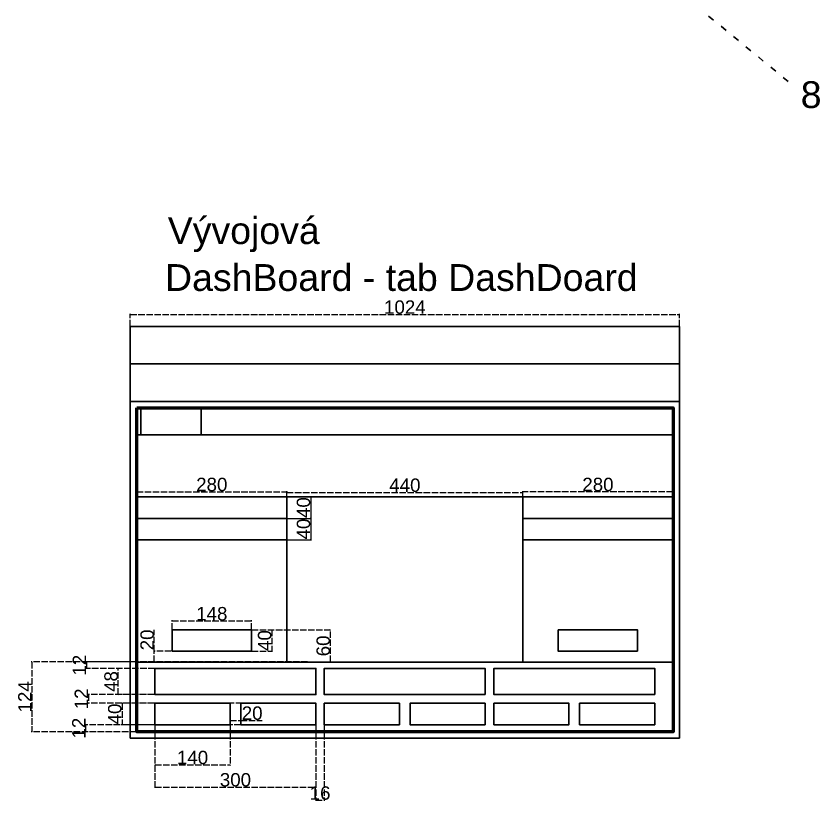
# Model space of a CAD drawing. Header units: millimetres. Extents: x 368 to 21415, y -5781 to 3895.
# Drawn here: x 1492 to 2991, y -94 to 1372 of the extents above; entities that cross this region are included whole.
import ezdxf

# ---------------------------------------------------------------- set-up
doc = ezdxf.new("R2010")
doc.units = ezdxf.units.MM
doc.linetypes.add('ACAD_ISO02W100', pattern=[15, 12, -3])
doc.linetypes.add('ACAD_ISO03W100', pattern=[30, 12, -18])
for name, color, linetype in [('Layer4', 90, 'Continuous'), ('Layer6', 130, 'Continuous'), ('Layer8', 201, 'Continuous')]:
    doc.layers.add(name, color=color, linetype=linetype)
doc.styles.add('Annotative', font='arial.ttf')
doc.styles.get("Standard").update_dxf_attribs({"font": 'arial.ttf'})
doc.dimstyles.new('ISO-25', dxfattribs={"dimtxt": 25, "dimasz": 2.5, "dimexe": 1.25, "dimexo": 0.625, "dimtad": 1, "dimtxsty": 'Standard', "dimblk": 'ARCHTICK', "dimcen": 2.5, "dimadec": 0, "dimazin": 0, "dimtfac": 1, "dimtmove": 0, "dimatfit": 3, "dimldrblk": 'ARCHTICK', "dimfxl": 1, "dimarcsym": 0})

# ---------------------------------------------------------------- blocks, each defined once
blk = doc.blocks.new('_ArchTick')
at = {"color": 0, "linetype": 'ByBlock', "lineweight": 30, "const_width": 0.15}
blk.add_lwpolyline([(-0.5, -0.5), (0.5, 0.5)], dxfattribs=at)
blk = doc.blocks.new('*D29')
at = {"layer": 'Defpoints', "color": 0, "linetype": 'ACAD_ISO02W100', "transparency": 16777216}
for p in [(2729.3, 815.4), (1705.3, 792.9), (2729.3, 792.9)]:
    blk.add_point(p, dxfattribs=at)
at = {"layer": 'Layer8', "color": 0, "linetype": 'ACAD_ISO02W100', "lineweight": -2, "transparency": 16777216}
for p, q in [((1705.3, 793.5), (1705.3, 816.7)), ((1705.3, 815.4), (2729.3, 815.4)), ((2729.3, 793.5), (2729.3, 816.7))]:
    blk.add_line(p, q, dxfattribs=at)
at = {"layer": 'Layer8', "color": 0, "linetype": 'ACAD_ISO02W100', "lineweight": -2, "transparency": 16777216, "xscale": 2.5, "yscale": 2.5, "zscale": 2.5, "rotation": 180}
blk.add_blockref('_ArchTick', (1705.3, 815.4), dxfattribs=at)
at = {"layer": 'Layer8', "color": 0, "linetype": 'ACAD_ISO02W100', "lineweight": -2, "transparency": 16777216, "xscale": 2.5, "yscale": 2.5, "zscale": 2.5}
blk.add_blockref('_ArchTick', (2729.3, 815.4), dxfattribs=at)
at = {"layer": 'Layer8', "color": 0, "linetype": 'ACAD_ISO02W100', "transparency": 16777216, "insert": (2217.3, 828.8), "char_height": 25, "attachment_point": 5}
blk.add_mtext('1024', dxfattribs=at)
blk = doc.blocks.new('*D26')
at = {"layer": 'Defpoints', "color": 0, "linetype": 'ACAD_ISO02W100', "transparency": 16777216}
for p in [(1997.3, 484.5), (1717.3, 474.9), (1997.3, 474.9)]:
    blk.add_point(p, dxfattribs=at)
at = {"layer": 'Layer8', "color": 0, "linetype": 'ACAD_ISO02W100', "lineweight": -2, "transparency": 16777216}
for p, q in [((1717.3, 475.5), (1717.3, 485.8)), ((1717.3, 484.5), (1997.3, 484.5)), ((1997.3, 475.5), (1997.3, 485.8))]:
    blk.add_line(p, q, dxfattribs=at)
at = {"layer": 'Layer8', "color": 0, "linetype": 'ACAD_ISO02W100', "lineweight": -2, "transparency": 16777216, "xscale": 2.5, "yscale": 2.5, "zscale": 2.5, "rotation": 180}
blk.add_blockref('_ArchTick', (1717.3, 484.5), dxfattribs=at)
at = {"layer": 'Layer8', "color": 0, "linetype": 'ACAD_ISO02W100', "lineweight": -2, "transparency": 16777216, "xscale": 2.5, "yscale": 2.5, "zscale": 2.5}
blk.add_blockref('_ArchTick', (1997.3, 484.5), dxfattribs=at)
at = {"layer": 'Layer8', "color": 0, "linetype": 'ACAD_ISO02W100', "transparency": 16777216, "insert": (1857.3, 497.9), "char_height": 25, "attachment_point": 5}
blk.add_mtext('280', dxfattribs=at)
blk = doc.blocks.new('*D27')
at = {"layer": 'Defpoints', "color": 0, "linetype": 'ACAD_ISO02W100', "transparency": 16777216}
for p in [(2437.3, 483.3), (1997.3, 474.9), (2437.3, 474.9)]:
    blk.add_point(p, dxfattribs=at)
at = {"layer": 'Layer8', "color": 0, "linetype": 'ACAD_ISO02W100', "lineweight": -2, "transparency": 16777216}
for p, q in [((1997.3, 475.5), (1997.3, 484.5)), ((1997.3, 483.3), (2437.3, 483.3)), ((2437.3, 475.5), (2437.3, 484.5))]:
    blk.add_line(p, q, dxfattribs=at)
at = {"layer": 'Layer8', "color": 0, "linetype": 'ACAD_ISO02W100', "lineweight": -2, "transparency": 16777216, "xscale": 2.5, "yscale": 2.5, "zscale": 2.5, "rotation": 180}
blk.add_blockref('_ArchTick', (1997.3, 483.3), dxfattribs=at)
at = {"layer": 'Layer8', "color": 0, "linetype": 'ACAD_ISO02W100', "lineweight": -2, "transparency": 16777216, "xscale": 2.5, "yscale": 2.5, "zscale": 2.5}
blk.add_blockref('_ArchTick', (2437.3, 483.3), dxfattribs=at)
at = {"layer": 'Layer8', "color": 0, "linetype": 'ACAD_ISO02W100', "transparency": 16777216, "insert": (2217.3, 496.6), "char_height": 25, "attachment_point": 5}
blk.add_mtext('440', dxfattribs=at)
blk = doc.blocks.new('*D28')
at = {"layer": 'Defpoints', "color": 0, "linetype": 'ACAD_ISO02W100', "transparency": 16777216}
for p in [(2437.3, 484.5), (2437.3, 474.9), (2717.3, 474.9)]:
    blk.add_point(p, dxfattribs=at)
at = {"layer": 'Layer8', "color": 0, "linetype": 'ACAD_ISO02W100', "lineweight": -2, "transparency": 16777216}
for p, q in [((2437.3, 475.5), (2437.3, 485.8)), ((2717.3, 484.5), (2437.3, 484.5)), ((2717.3, 475.5), (2717.3, 485.8))]:
    blk.add_line(p, q, dxfattribs=at)
at = {"layer": 'Layer8', "color": 0, "linetype": 'ACAD_ISO02W100', "lineweight": -2, "transparency": 16777216, "xscale": 2.5, "yscale": 2.5, "zscale": 2.5, "rotation": 180}
blk.add_blockref('_ArchTick', (2437.3, 484.5), dxfattribs=at)
at = {"layer": 'Layer8', "color": 0, "linetype": 'ACAD_ISO02W100', "lineweight": -2, "transparency": 16777216, "xscale": 2.5, "yscale": 2.5, "zscale": 2.5}
blk.add_blockref('_ArchTick', (2717.3, 484.5), dxfattribs=at)
at = {"layer": 'Layer8', "color": 0, "linetype": 'ACAD_ISO02W100', "transparency": 16777216, "insert": (2577.3, 497.9), "char_height": 25, "attachment_point": 5}
blk.add_mtext('280', dxfattribs=at)
blk = doc.blocks.new('*D30')
at = {"color": 0, "linetype": 'ACAD_ISO02W100', "lineweight": -2, "transparency": 16777216}
for p, q in [((1716.7, 166.9), (1520.7, 166.9)), ((1521.9, 166.9), (1521.9, 36.9)), ((1716.7, 36.9), (1520.7, 36.9))]:
    blk.add_line(p, q, dxfattribs=at)
at = {"layer": 'Defpoints', "color": 0, "linetype": 'ACAD_ISO02W100', "transparency": 16777216}
for p in [(1717.3, 166.9), (1521.9, 36.9), (1717.3, 36.9)]:
    blk.add_point(p, dxfattribs=at)
at = {"color": 0, "linetype": 'ACAD_ISO02W100', "lineweight": -2, "transparency": 16777216, "xscale": 2.5, "yscale": 2.5, "zscale": 2.5}
for p, rotation in [((1521.9, 166.9), 90), ((1521.9, 36.9), 270)]:
    blk.add_blockref('_ArchTick', p, dxfattribs=dict(at, rotation=rotation))
at = {"color": 0, "linetype": 'ACAD_ISO02W100', "transparency": 16777216, "insert": (1508.8, 101.9), "char_height": 25, "attachment_point": 5, "rotation": 90}
blk.add_mtext('124', dxfattribs=at)
blk = doc.blocks.new('*D31')
at = {"color": 0, "linetype": 'ACAD_ISO02W100', "lineweight": -2, "transparency": 16777216}
for p, q in [((1750.8, 89.9), (1688.6, 89.9)), ((1689.9, 89.9), (1689.9, 49.9)), ((1750.8, 49.9), (1688.6, 49.9))]:
    blk.add_line(p, q, dxfattribs=at)
at = {"layer": 'Defpoints', "color": 0, "linetype": 'ACAD_ISO02W100', "transparency": 16777216}
for p in [(1751.4, 89.9), (1689.9, 49.9), (1751.4, 49.9)]:
    blk.add_point(p, dxfattribs=at)
at = {"color": 0, "linetype": 'ACAD_ISO02W100', "lineweight": -2, "transparency": 16777216, "xscale": 2.5, "yscale": 2.5, "zscale": 2.5}
for p, rotation in [((1689.9, 89.9), 90), ((1689.9, 49.9), 270)]:
    blk.add_blockref('_ArchTick', p, dxfattribs=dict(at, rotation=rotation))
at = {"color": 0, "linetype": 'ACAD_ISO02W100', "transparency": 16777216, "insert": (1676.5, 69.9), "char_height": 25, "attachment_point": 5, "rotation": 90}
blk.add_mtext('40', dxfattribs=at)
blk = doc.blocks.new('*D32')
at = {"color": 0, "linetype": 'ACAD_ISO02W100', "lineweight": -2, "transparency": 16777216}
for p, q in [((1750.8, 154.9), (1681.8, 154.9)), ((1683, 106.2), (1683, 154.9)), ((1750.8, 106.2), (1681.8, 106.2))]:
    blk.add_line(p, q, dxfattribs=at)
at = {"layer": 'Defpoints', "color": 0, "linetype": 'ACAD_ISO02W100', "transparency": 16777216}
for p in [(1683, 154.9), (1751.4, 154.9), (1751.4, 106.2)]:
    blk.add_point(p, dxfattribs=at)
at = {"color": 0, "linetype": 'ACAD_ISO02W100', "lineweight": -2, "transparency": 16777216, "xscale": 2.5, "yscale": 2.5, "zscale": 2.5}
for p, rotation in [((1683, 154.9), 90), ((1683, 106.2), 270)]:
    blk.add_blockref('_ArchTick', p, dxfattribs=dict(at, rotation=rotation))
at = {"color": 0, "linetype": 'ACAD_ISO02W100', "transparency": 16777216, "insert": (1669.6, 130.5), "char_height": 25, "attachment_point": 5, "rotation": 90}
blk.add_mtext('48', dxfattribs=at)
blk = doc.blocks.new('*D33')
at = {"color": 0, "linetype": 'ACAD_ISO02W100', "lineweight": -2, "transparency": 16777216}
for p, q in [((1751.4, 49.3), (1751.4, -26)), ((1891.4, 49.3), (1891.4, -26)), ((1751.4, -24.7), (1891.4, -24.7))]:
    blk.add_line(p, q, dxfattribs=at)
at = {"layer": 'Defpoints', "color": 0, "linetype": 'ACAD_ISO02W100', "transparency": 16777216}
for p in [(1751.4, 49.9), (1891.4, 49.9), (1891.4, -24.7)]:
    blk.add_point(p, dxfattribs=at)
at = {"color": 0, "linetype": 'ACAD_ISO02W100', "lineweight": -2, "transparency": 16777216, "xscale": 2.5, "yscale": 2.5, "zscale": 2.5, "rotation": 180}
blk.add_blockref('_ArchTick', (1751.4, -24.7), dxfattribs=at)
at = {"color": 0, "linetype": 'ACAD_ISO02W100', "lineweight": -2, "transparency": 16777216, "xscale": 2.5, "yscale": 2.5, "zscale": 2.5}
blk.add_blockref('_ArchTick', (1891.4, -24.7), dxfattribs=at)
at = {"color": 0, "linetype": 'ACAD_ISO02W100', "transparency": 16777216, "insert": (1821.4, -11.4), "char_height": 25, "attachment_point": 5}
blk.add_mtext('140', dxfattribs=at)
blk = doc.blocks.new('*D34')
at = {"color": 0, "linetype": 'ACAD_ISO02W100', "lineweight": -2, "transparency": 16777216}
for p, q in [((1751.4, 49.3), (1751.4, -67.6)), ((2051.4, 49.3), (2051.4, -67.6)), ((1751.4, -66.3), (2051.4, -66.3))]:
    blk.add_line(p, q, dxfattribs=at)
at = {"layer": 'Defpoints', "color": 0, "linetype": 'ACAD_ISO02W100', "transparency": 16777216}
for p in [(1751.4, 49.9), (2051.4, 49.9), (2051.4, -66.3)]:
    blk.add_point(p, dxfattribs=at)
at = {"color": 0, "linetype": 'ACAD_ISO02W100', "lineweight": -2, "transparency": 16777216, "xscale": 2.5, "yscale": 2.5, "zscale": 2.5, "rotation": 180}
blk.add_blockref('_ArchTick', (1751.4, -66.3), dxfattribs=at)
at = {"color": 0, "linetype": 'ACAD_ISO02W100', "lineweight": -2, "transparency": 16777216, "xscale": 2.5, "yscale": 2.5, "zscale": 2.5}
blk.add_blockref('_ArchTick', (2051.4, -66.3), dxfattribs=at)
at = {"color": 0, "linetype": 'ACAD_ISO02W100', "transparency": 16777216, "insert": (1901.4, -53), "char_height": 25, "attachment_point": 5}
blk.add_mtext('300', dxfattribs=at)
blk = doc.blocks.new('*D35')
at = {"color": 0, "linetype": 'ACAD_ISO02W100', "lineweight": -2, "transparency": 16777216}
for p, q in [((1891.4, 69.3), (1891.4, 56.7)), ((1911.4, 69.3), (1911.4, 56.7)), ((1891.4, 58), (1911.4, 58)), ((1911.4, 58), (1951.3, 58))]:
    blk.add_line(p, q, dxfattribs=at)
at = {"layer": 'Defpoints', "color": 0, "linetype": 'ACAD_ISO02W100', "transparency": 16777216}
for p in [(1891.4, 69.9), (1911.4, 69.9), (1911.4, 58)]:
    blk.add_point(p, dxfattribs=at)
at = {"color": 0, "linetype": 'ACAD_ISO02W100', "lineweight": -2, "transparency": 16777216, "xscale": 2.5, "yscale": 2.5, "zscale": 2.5, "rotation": 180}
blk.add_blockref('_ArchTick', (1891.4, 58), dxfattribs=at)
at = {"color": 0, "linetype": 'ACAD_ISO02W100', "lineweight": -2, "transparency": 16777216, "xscale": 2.5, "yscale": 2.5, "zscale": 2.5}
blk.add_blockref('_ArchTick', (1911.4, 58), dxfattribs=at)
at = {"color": 0, "linetype": 'ACAD_ISO02W100', "transparency": 16777216, "insert": (1932.6, 71.3), "char_height": 25, "attachment_point": 5}
blk.add_mtext('20', dxfattribs=at)
blk = doc.blocks.new('*D36')
at = {"color": 0, "linetype": 'ACAD_ISO02W100', "lineweight": -2, "transparency": 16777216}
for p, q in [((2035.9, 166.9), (1622.4, 166.9)), ((1623.6, 166.9), (1623.6, 154.9)), ((2035.9, 154.9), (1622.4, 154.9))]:
    blk.add_line(p, q, dxfattribs=at)
at = {"layer": 'Defpoints', "color": 0, "linetype": 'ACAD_ISO02W100', "transparency": 16777216}
for p in [(2036.5, 166.9), (1623.6, 154.9), (2036.5, 154.9)]:
    blk.add_point(p, dxfattribs=at)
at = {"color": 0, "linetype": 'ACAD_ISO02W100', "lineweight": -2, "transparency": 16777216, "xscale": 2.5, "yscale": 2.5, "zscale": 2.5}
for p, rotation in [((1623.6, 166.9), 90), ((1623.6, 154.9), 270)]:
    blk.add_blockref('_ArchTick', p, dxfattribs=dict(at, rotation=rotation))
at = {"color": 0, "linetype": 'ACAD_ISO02W100', "transparency": 16777216, "insert": (1610.4, 160.9), "char_height": 25, "attachment_point": 5, "rotation": 90}
blk.add_mtext('12', dxfattribs=at)
blk = doc.blocks.new('*D37')
at = {"color": 0, "linetype": 'ACAD_ISO02W100', "lineweight": -2, "transparency": 16777216}
for p, q in [((2034.3, 106.2), (1625.9, 106.2)), ((1627.2, 106.2), (1627.2, 89.9)), ((2034.3, 89.9), (1625.9, 89.9))]:
    blk.add_line(p, q, dxfattribs=at)
at = {"layer": 'Defpoints', "color": 0, "linetype": 'ACAD_ISO02W100', "transparency": 16777216}
for p in [(2035, 106.2), (1627.2, 89.9), (2035, 89.9)]:
    blk.add_point(p, dxfattribs=at)
at = {"color": 0, "linetype": 'ACAD_ISO02W100', "lineweight": -2, "transparency": 16777216, "xscale": 2.5, "yscale": 2.5, "zscale": 2.5}
for p, rotation in [((1627.2, 106.2), 90), ((1627.2, 89.9), 270)]:
    blk.add_blockref('_ArchTick', p, dxfattribs=dict(at, rotation=rotation))
at = {"color": 0, "linetype": 'ACAD_ISO02W100', "transparency": 16777216, "insert": (1614, 98.1), "char_height": 25, "attachment_point": 5, "rotation": 90}
blk.add_mtext('12', dxfattribs=at)
blk = doc.blocks.new('*D38')
at = {"color": 0, "linetype": 'ACAD_ISO02W100', "lineweight": -2, "transparency": 16777216}
for p, q in [((2031.3, 49.9), (1621.3, 49.9)), ((1622.6, 36.9), (1622.6, 49.9)), ((2031.3, 36.9), (1621.3, 36.9))]:
    blk.add_line(p, q, dxfattribs=at)
at = {"layer": 'Defpoints', "color": 0, "linetype": 'ACAD_ISO02W100', "transparency": 16777216}
for p in [(1622.6, 49.9), (2031.9, 49.9), (2031.9, 36.9)]:
    blk.add_point(p, dxfattribs=at)
at = {"color": 0, "linetype": 'ACAD_ISO02W100', "lineweight": -2, "transparency": 16777216, "xscale": 2.5, "yscale": 2.5, "zscale": 2.5}
for p, rotation in [((1622.6, 49.9), 90), ((1622.6, 36.9), 270)]:
    blk.add_blockref('_ArchTick', p, dxfattribs=dict(at, rotation=rotation))
at = {"color": 0, "linetype": 'ACAD_ISO02W100', "transparency": 16777216, "insert": (1609.4, 43.4), "char_height": 25, "attachment_point": 5, "rotation": 90}
blk.add_mtext('12', dxfattribs=at)
blk = doc.blocks.new('*D39')
at = {"color": 0, "linetype": 'ACAD_ISO02W100', "lineweight": -2, "transparency": 16777216}
for p, q in [((1750.1, 186.9), (1750.1, 226.8)), ((1856.7, 186.9), (1748.9, 186.9)), ((1750.1, 166.9), (1750.1, 186.9)), ((1856.7, 166.9), (1748.9, 166.9))]:
    blk.add_line(p, q, dxfattribs=at)
at = {"layer": 'Defpoints', "color": 0, "linetype": 'ACAD_ISO02W100', "transparency": 16777216}
for p in [(1750.1, 186.9), (1857.3, 186.9), (1857.3, 166.9)]:
    blk.add_point(p, dxfattribs=at)
at = {"color": 0, "linetype": 'ACAD_ISO02W100', "lineweight": -2, "transparency": 16777216, "xscale": 2.5, "yscale": 2.5, "zscale": 2.5}
for p, rotation in [((1750.1, 186.9), 90), ((1750.1, 166.9), 270)]:
    blk.add_blockref('_ArchTick', p, dxfattribs=dict(at, rotation=rotation))
at = {"color": 0, "linetype": 'ACAD_ISO02W100', "transparency": 16777216, "insert": (1736.8, 208.1), "char_height": 25, "attachment_point": 5, "rotation": 90}
blk.add_mtext('20', dxfattribs=at)
blk = doc.blocks.new('*D40')
at = {"color": 0, "linetype": 'ACAD_ISO02W100', "lineweight": -2, "transparency": 16777216}
for p, q in [((1931.9, 226.9), (1970.6, 226.9)), ((1969.3, 226.9), (1969.3, 186.9)), ((1931.9, 186.9), (1970.6, 186.9))]:
    blk.add_line(p, q, dxfattribs=at)
at = {"layer": 'Defpoints', "color": 0, "linetype": 'ACAD_ISO02W100', "transparency": 16777216}
for p in [(1931.3, 226.9), (1931.3, 186.9), (1969.3, 186.9)]:
    blk.add_point(p, dxfattribs=at)
at = {"color": 0, "linetype": 'ACAD_ISO02W100', "lineweight": -2, "transparency": 16777216, "xscale": 2.5, "yscale": 2.5, "zscale": 2.5}
for p, rotation in [((1969.3, 226.9), 90), ((1969.3, 186.9), 270)]:
    blk.add_blockref('_ArchTick', p, dxfattribs=dict(at, rotation=rotation))
at = {"color": 0, "linetype": 'ACAD_ISO02W100', "transparency": 16777216, "insert": (1955.9, 206.9), "char_height": 25, "attachment_point": 5, "rotation": 90}
blk.add_mtext('40', dxfattribs=at)
blk = doc.blocks.new('*D41')
at = {"color": 0, "linetype": 'ACAD_ISO02W100', "lineweight": -2, "transparency": 16777216}
for p, q in [((1783.3, 227.5), (1783.3, 244.7)), ((1783.3, 243.4), (1931.3, 243.4)), ((1931.3, 227.5), (1931.3, 244.7))]:
    blk.add_line(p, q, dxfattribs=at)
at = {"layer": 'Defpoints', "color": 0, "linetype": 'ACAD_ISO02W100', "transparency": 16777216}
for p in [(1931.3, 243.4), (1783.3, 226.9), (1931.3, 226.9)]:
    blk.add_point(p, dxfattribs=at)
at = {"color": 0, "linetype": 'ACAD_ISO02W100', "lineweight": -2, "transparency": 16777216, "xscale": 2.5, "yscale": 2.5, "zscale": 2.5, "rotation": 180}
blk.add_blockref('_ArchTick', (1783.3, 243.4), dxfattribs=at)
at = {"color": 0, "linetype": 'ACAD_ISO02W100', "lineweight": -2, "transparency": 16777216, "xscale": 2.5, "yscale": 2.5, "zscale": 2.5}
blk.add_blockref('_ArchTick', (1931.3, 243.4), dxfattribs=at)
at = {"color": 0, "linetype": 'ACAD_ISO02W100', "transparency": 16777216, "insert": (1857.3, 256.8), "char_height": 25, "attachment_point": 5}
blk.add_mtext('148', dxfattribs=at)
blk = doc.blocks.new('*D42')
at = {"color": 0, "lineweight": -2, "transparency": 16777216}
for p, q in [((1997.9, 474.9), (2043, 474.9)), ((2041.8, 474.9), (2041.8, 434.9)), ((1997.9, 434.9), (2043, 434.9))]:
    blk.add_line(p, q, dxfattribs=at)
at = {"layer": 'Defpoints', "color": 0, "transparency": 16777216}
for p in [(1997.3, 474.9), (1997.3, 434.9), (2041.8, 434.9)]:
    blk.add_point(p, dxfattribs=at)
at = {"color": 0, "lineweight": -2, "transparency": 16777216, "xscale": 2.5, "yscale": 2.5, "zscale": 2.5}
for p, rotation in [((2041.8, 474.9), 90), ((2041.8, 434.9), 270)]:
    blk.add_blockref('_ArchTick', p, dxfattribs=dict(at, rotation=rotation))
at = {"color": 0, "transparency": 16777216, "insert": (2028.4, 454.9), "char_height": 25, "attachment_point": 5, "rotation": 90}
blk.add_mtext('40', dxfattribs=at)
blk = doc.blocks.new('*D43')
at = {"color": 0, "lineweight": -2, "transparency": 16777216}
for p, q in [((1997.9, 434.9), (2043, 434.9)), ((2041.8, 434.9), (2041.8, 394.9)), ((1997.9, 394.9), (2043, 394.9))]:
    blk.add_line(p, q, dxfattribs=at)
at = {"layer": 'Defpoints', "color": 0, "transparency": 16777216}
for p in [(1997.3, 434.9), (1997.3, 394.9), (2041.8, 394.9)]:
    blk.add_point(p, dxfattribs=at)
at = {"color": 0, "lineweight": -2, "transparency": 16777216, "xscale": 2.5, "yscale": 2.5, "zscale": 2.5}
for p, rotation in [((2041.8, 434.9), 90), ((2041.8, 394.9), 270)]:
    blk.add_blockref('_ArchTick', p, dxfattribs=dict(at, rotation=rotation))
at = {"color": 0, "transparency": 16777216, "insert": (2028.4, 414.9), "char_height": 25, "attachment_point": 5, "rotation": 90}
blk.add_mtext('40', dxfattribs=at)
blk = doc.blocks.new('*D44')
at = {"color": 0, "linetype": 'ACAD_ISO02W100', "lineweight": -2, "transparency": 16777216}
for p, q in [((1931.9, 226.9), (2079.9, 226.9)), ((2078.6, 166.9), (2078.6, 226.9)), ((1997.9, 166.9), (2079.9, 166.9))]:
    blk.add_line(p, q, dxfattribs=at)
at = {"layer": 'Defpoints', "color": 0, "linetype": 'ACAD_ISO02W100', "transparency": 16777216}
for p in [(1931.3, 226.9), (2078.6, 226.9), (1997.3, 166.9)]:
    blk.add_point(p, dxfattribs=at)
at = {"color": 0, "linetype": 'ACAD_ISO02W100', "lineweight": -2, "transparency": 16777216, "xscale": 2.5, "yscale": 2.5, "zscale": 2.5}
for p, rotation in [((2078.6, 226.9), 90), ((2078.6, 166.9), 270)]:
    blk.add_blockref('_ArchTick', p, dxfattribs=dict(at, rotation=rotation))
at = {"color": 0, "linetype": 'ACAD_ISO02W100', "transparency": 16777216, "insert": (2065.2, 196.9), "char_height": 25, "attachment_point": 5, "rotation": 90}
blk.add_mtext('60', dxfattribs=at)
blk = doc.blocks.new('*D49')
at = {"layer": 'Defpoints', "color": 0, "linetype": 'ACAD_ISO02W100', "transparency": 16777216}
for p in [(2051.4, 49.9), (2067, 49.9), (2067, -91.1)]:
    blk.add_point(p, dxfattribs=at)
at = {"layer": 'Layer8', "color": 0, "linetype": 'ACAD_ISO02W100', "lineweight": -2, "transparency": 16777216}
for p, q in [((2051.4, 49.3), (2051.4, -92.4)), ((2067, 49.3), (2067, -92.4)), ((2051.4, -91.1), (2067, -91.1))]:
    blk.add_line(p, q, dxfattribs=at)
at = {"layer": 'Layer8', "color": 0, "linetype": 'ACAD_ISO02W100', "lineweight": -2, "transparency": 16777216, "xscale": 2.5, "yscale": 2.5, "zscale": 2.5, "rotation": 180}
blk.add_blockref('_ArchTick', (2051.4, -91.1), dxfattribs=at)
at = {"layer": 'Layer8', "color": 0, "linetype": 'ACAD_ISO02W100', "lineweight": -2, "transparency": 16777216, "xscale": 2.5, "yscale": 2.5, "zscale": 2.5}
blk.add_blockref('_ArchTick', (2067, -91.1), dxfattribs=at)
at = {"layer": 'Layer8', "color": 0, "linetype": 'ACAD_ISO02W100', "transparency": 16777216, "insert": (2059.2, -77.7), "char_height": 25, "attachment_point": 5}
blk.add_mtext('16', dxfattribs=at)

msp = doc.modelspace()

# ---------------------------------------------------------------- linework, layer by layer
at = {"lineweight": 30}
for p, q in [((1931.303, 186.874), (1931.303, 226.874)), ((2503.303, 186.874), (2503.303, 226.874)), ((1783.303, 186.874), (1931.303, 186.874)), ((2651.303, 186.874), (2503.303, 186.874))]:
    msp.add_line(p, q, dxfattribs=at)
at = {"color": 7, "lineweight": 30, "true_color": 0xffffff}
msp.add_lwpolyline([(1725.3, 640.874), (1837.3, 640.874), (1837.3, 590.874), (1725.3, 590.874)], close=True, dxfattribs=at)
at = {"lineweight": 30}
for points in [[(1783.303, 186.874), (1931.303, 186.874), (1931.303, 226.874), (1783.303, 226.874)], [(2651.303, 186.874), (2503.303, 186.874), (2503.303, 226.874), (2651.303, 226.874)], [(1751.38, 106.201), (2051.38, 106.201), (2051.38, 154.874), (1751.38, 154.874)], [(2367.019, 106.201), (2067.019, 106.201), (2067.019, 154.874), (2367.019, 154.874)], [(2683.226, 106.201), (2383.226, 106.201), (2383.226, 154.874), (2683.226, 154.874)], [(1751.38, 49.916), (1891.38, 49.916), (1891.38, 89.916), (1751.38, 89.916)], [(2051.38, 49.916), (1911.38, 49.916), (1911.38, 89.916), (2051.38, 89.916)], [(2067.019, 49.916), (2207.019, 49.916), (2207.019, 89.916), (2067.019, 89.916)], [(2367.019, 49.916), (2227.019, 49.916), (2227.019, 89.916), (2367.019, 89.916)], [(2383.226, 49.916), (2523.226, 49.916), (2523.226, 89.916), (2383.226, 89.916)], [(2683.226, 49.916), (2543.226, 49.916), (2543.226, 89.916), (2683.226, 89.916)]]:
    msp.add_lwpolyline(points, close=True, dxfattribs=at)
at = {"layer": 'Layer4', "color": 5, "lineweight": 30}
msp.add_lwpolyline([(1705.303, 792.874), (2729.303, 792.874), (2729.303, 722.874), (1705.303, 722.874)], close=True, dxfattribs=at)
at = {"layer": 'Layer4', "lineweight": 30}
msp.add_lwpolyline([(1705.303, 722.874), (2729.303, 722.874), (2729.303, 652.874), (1705.303, 652.874)], close=True, dxfattribs=at)
at = {"layer": 'Layer4', "color": 215, "lineweight": 60, "true_color": 0xa953a0}
msp.add_lwpolyline([(1717.303, 640.874), (2717.303, 640.874), (2717.303, 36.874), (1717.303, 36.874)], close=True, dxfattribs=at)
at = {"layer": 'Layer4', "color": 52, "lineweight": 30, "true_color": 0xc8c92d}
for points in [[(2717.303, 590.874), (1717.303, 590.874), (1717.303, 474.874), (2717.303, 474.874)], [(1717.303, 474.874), (1997.303, 474.874), (1997.303, 166.874), (1717.303, 166.874)], [(2717.303, 474.874), (2437.303, 474.874), (2437.303, 166.874), (2717.303, 166.874)], [(1717.303, 166.874), (2717.303, 166.874), (2717.303, 36.874), (1717.303, 36.874)]]:
    msp.add_lwpolyline(points, close=True, dxfattribs=at)
at = {"layer": 'Layer6', "lineweight": 30}
msp.add_lwpolyline([(1705.303, 24.874), (2729.303, 24.874), (2729.303, 792.874), (1705.303, 792.874)], close=True, dxfattribs=at)
at = {"layer": 'Layer8', "color": 242, "linetype": 'ACAD_ISO03W100', "lineweight": 30, "true_color": 0xcd2027}
msp.add_line((2783.777, 1371.889), (2934.129, 1248.202), dxfattribs=at)
at = {"layer": 'Layer8', "color": 7, "lineweight": 30, "true_color": 0xffffff}
for p, q in [((1997.303, 434.874), (1997.303, 394.874)), ((1997.303, 394.874), (1717.303, 394.874)), ((2437.303, 394.874), (2717.303, 394.874))]:
    msp.add_line(p, q, dxfattribs=at)
for points in [[(1717.303, 394.874), (1997.303, 394.874), (1997.303, 434.874), (1717.303, 434.874)], [(2717.303, 394.874), (2437.303, 394.874), (2437.303, 434.874), (2717.303, 434.874)]]:
    msp.add_lwpolyline(points, close=True, dxfattribs=at)

# ---------------------------------------------------------------- texts
at = {"layer": 'Layer8', "color": 242, "linetype": 'ACAD_ISO03W100', "lineweight": 30, "true_color": 0xcd2027, "insert": (2955.456, 1250.32), "char_height": 50, "width": 196.64673, "attachment_point": 1, "style": 'Annotative'}
msp.add_mtext('8', dxfattribs=at)
at = {"layer": 'Layer8', "color": 4, "lineweight": 30, "insert": (1775.21, 996.605), "char_height": 50, "width": 616.22463, "attachment_point": 1, "style": 'Annotative'}
msp.add_mtext('Vývojová ', dxfattribs=at)
at = {"layer": 'Layer8', "color": 0, "lineweight": 30, "insert": (1770.107, 909.113), "char_height": 50, "width": 1116.01954, "attachment_point": 1, "style": 'Annotative'}
msp.add_mtext('DashBoard - tab DashDoard', dxfattribs=at)

# ---------------------------------------------------------------- dimensions: what is measured, and where the dimension line sits
at = {"color": 7, "true_color": 0xffffff}
for base, p1, p2, picture, middle in [((2041.787, 434.874), (1997.303, 474.874), (1997.303, 434.874), '*D42', (2028.398, 454.874)), ((2041.787, 394.874), (1997.303, 434.874), (1997.303, 394.874), '*D43', (2028.398, 414.874))]:
    dim = msp.add_linear_dim(base=base, p1=p1, p2=p2, angle=90, dimstyle='ISO-25', dxfattribs=at)
    dim.commit()
    dim.dimension.update_dxf_attribs({"geometry": picture, "text_midpoint": middle})
at = {"color": 7, "linetype": 'ACAD_ISO02W100', "true_color": 0xffffff}
for base, p1, p2, picture, middle in [((1931.303, 243.427), (1783.303, 226.874), (1931.303, 226.874), '*D41', (1857.303, 256.817)), ((1911.38, 57.956), (1891.38, 69.916), (1911.38, 69.916), '*D35', (1932.582, 71.345)), ((1891.38, -24.745), (1751.38, 49.916), (1891.38, 49.916), '*D33', (1821.38, -11.356)), ((2051.38, -66.35), (1751.38, 49.916), (2051.38, 49.916), '*D34', (1901.38, -52.952))]:
    dim = msp.add_linear_dim(base=base, p1=p1, p2=p2, dimstyle='ISO-25', dxfattribs=at)
    dim.commit()
    dim.dimension.update_dxf_attribs({"geometry": picture, "text_midpoint": middle})
for base, p1, p2, picture, middle in [((1750.142, 186.874), (1857.303, 166.874), (1857.303, 186.874), '*D39', (1750.142, 208.075)), ((1623.614, 154.874), (2036.476, 166.874), (2036.476, 154.874), '*D36', (1623.614, 160.874))]:
    dim = msp.add_linear_dim(base=base, p1=p1, p2=p2, angle=90, dimstyle='ISO-25', dxfattribs=at)
    dim.commit()
    dim.dimension.update_dxf_attribs({"geometry": picture, "text_midpoint": middle, "dimtype": 160})
for base, p1, p2, picture, middle in [((1969.326, 186.874), (1931.303, 226.874), (1931.303, 186.874), '*D40', (1955.936, 206.874)), ((2078.607, 226.874), (1997.303, 166.874), (1931.303, 226.874), '*D44', (2065.218, 196.874)), ((1689.896, 49.916), (1751.38, 89.916), (1751.38, 49.916), '*D31', (1676.507, 69.916))]:
    dim = msp.add_linear_dim(base=base, p1=p1, p2=p2, angle=90, dimstyle='ISO-25', dxfattribs=at)
    dim.commit()
    dim.dimension.update_dxf_attribs({"geometry": picture, "text_midpoint": middle})
for base, p1, p2, text, picture, middle in [((1521.946, 36.874), (1717.303, 166.874), (1717.303, 36.874), '124', '*D30', (1521.946, 101.874)), ((1683.026, 154.874), (1751.38, 106.201), (1751.38, 154.874), '48', '*D32', (1683.026, 130.537)), ((1627.199, 89.916), (2034.954, 106.201), (2034.954, 89.916), '12', '*D37', (1627.199, 98.059)), ((1622.59, 49.916), (2031.909, 36.874), (2031.909, 49.916), '12', '*D38', (1622.59, 43.395))]:
    dim = msp.add_linear_dim(base=base, p1=p1, p2=p2, angle=90, text=text, dimstyle='ISO-25', dxfattribs=at)
    dim.commit()
    dim.dimension.update_dxf_attribs({"geometry": picture, "text_midpoint": middle, "dimtype": 160})
at = {"layer": 'Layer8', "linetype": 'ACAD_ISO02W100'}
for base, p1, p2, picture, middle in [((2729.303, 815.417), (1705.303, 792.874), (2729.303, 792.874), '*D29', (2217.303, 828.807)), ((1997.303, 484.508), (1717.303, 474.874), (1997.303, 474.874), '*D26', (1857.303, 497.897)), ((2437.303, 483.258), (1997.303, 474.874), (2437.303, 474.874), '*D27', (2217.303, 496.647)), ((2437.303, 484.508), (2717.303, 474.874), (2437.303, 474.874), '*D28', (2577.303, 497.897))]:
    dim = msp.add_linear_dim(base=base, p1=p1, p2=p2, dimstyle='ISO-25', dxfattribs=at)
    dim.commit()
    dim.dimension.update_dxf_attribs({"geometry": picture, "text_midpoint": middle})
at = {"layer": 'Layer8', "color": 0, "linetype": 'ACAD_ISO02W100'}
dim = msp.add_linear_dim(base=(2067.019, -91.134), p1=(2051.38, 49.916), p2=(2067.019, 49.916), text='16', dimstyle='ISO-25', dxfattribs=at)
dim.commit()
dim.dimension.update_dxf_attribs({"geometry": '*D49', "text_midpoint": (2059.2, -91.134), "dimtype": 160})

doc.saveas('drawing.dxf')
